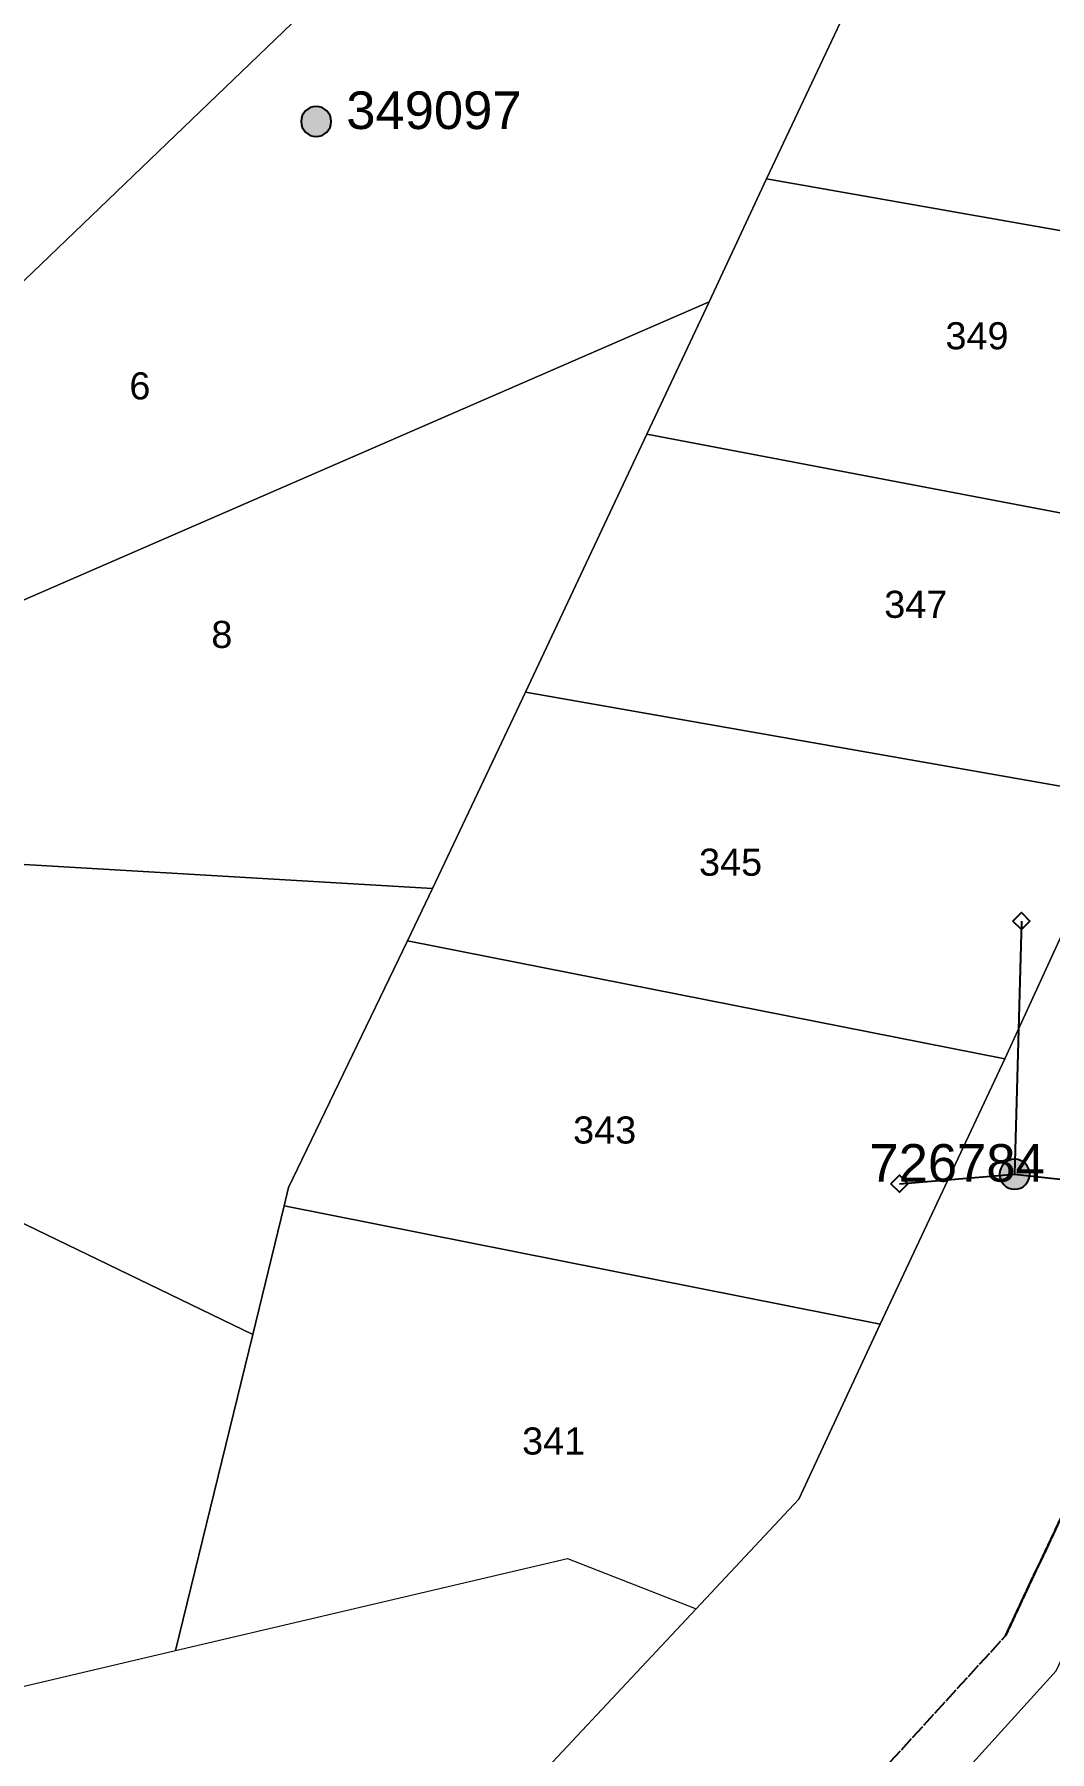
# Model space of a CAD drawing. Extents: x 316986 to 317993, y 6261353 to 6262146.
# Drawn here: x 317130.8 to 317198.3, y 6261481.3 to 6261595.4 of the extents above; entities that cross this region are included whole.
import ezdxf
from ezdxf.enums import TextEntityAlignment as Align

# ---------------------------------------------------------------- set-up
doc = ezdxf.new("R2010")
doc.units = 0
doc.linetypes.add('Cable Exist OH', pattern=[1, 1, 0])
doc.layers.get('0').update_dxf_attribs({"color": 6})
doc.layers.add('Cadastre Land Parcels_SP_EXT', color=9, linetype='Continuous', lineweight=5)
doc.layers.add('Cadastre Roads_SP_EXT', color=9, linetype='Continuous', lineweight=5)
for name, color, linetype in [('Mains_HV_EXT', 7, 'Continuous'), ('Mains_LV_EXT', 7, 'Continuous'), ('Mains_SL_EXT', 7, 'Continuous'), ('Services_SP_EXT', 7, 'Continuous'), ('SupportsOH_SP_TR_HV_LV_SL_EXT', 7, 'Continuous')]:
    doc.layers.add(name, color=color, linetype=linetype)
doc.styles.add('POLE_LABEL', font='arial.ttf')
doc.styles.get("Standard").update_dxf_attribs({"font": 'arial.ttf'})

# ---------------------------------------------------------------- blocks, each defined once
blk = doc.blocks.new('CCP_EXT')
at = {"flags": 9}
for tag, p in [('STATE', (0, -1.8)), ('LEGEND', (0, -1.4)), ('LIFE_SUPPORT', (0, -1.6)), ('NOTES', (0, -2))]:
    blk.add_attdef(tag, text='', height=0.2, dxfattribs=at).set_placement(p, align=Align.MIDDLE_LEFT)
blk.add_wipeout([(0, 0.57), (0.57, 0), (0, -0.57), (-0.57, 0)])
blk.add_lwpolyline([(-0.57, 0), (0, 0.57), (0.57, 0), (0, -0.57), (-0.57, 0)])
at = {"flags": 1}
blk.add_attdef('Z', (0, 0), '', height=0.2, dxfattribs=at)
at = {"flags": 9}
for tag, p in [('CCP_TYPE', (0, 0)), ('CONSTRUCTED_VOLTAGE', (0, -0.2)), ('OPERATING_VOLTAGE', (0, -0.6)), ('ORIENTATION', (0, -0.8)), ('OWNED_BY', (0, -1)), ('NO_PHASES', (0, -0.4)), ('USAGE', (0, -1.2))]:
    blk.add_attdef(tag, text='', height=0.2, dxfattribs=at).set_placement(p, align=Align.MIDDLE_LEFT)
blk = doc.blocks.new('POLE_EXT')
blk.add_hatch(color=256).paths.add_polyline_path([(-1, 0, 1), (1, 0, 1)])
blk.add_lwpolyline([(-1, 0, 1), (1, 0, 1)], format="xyb", close=True)
for tag, height, flags, p in [('pNumber', 2.5, 8, (-17.84, 2.07)), ('OWNED_BY', 0.2, 9, (1.35, -0.4)), ('SPECIAL_USE', 0.2, 9, (1.35, -0.8)), ('STATE', 0.2, 9, (1.35, -1)), ('PARENT', 0.2, 9, (1.35, -0.6)), ('USAGE', 0.2, 9, (1.35, -1.2)), ('cLV', 0.2, 9, (1.35, -1.4)), ('hDepth', 0.2, 9, (1.35, -1.6)), ('hDia', 0.2, 9, (1.35, -1.8)), ('cHV', 0.2, 9, (1.35, -2)), ('LBRACKET', 0.2, 9, (1.35, -2.2)), ('cLinedev', 0.2, 9, (1.35, -3.4)), ('LExisting', 0.2, 9, (1.35, -2.4)), ('LANTNUMBER', 0.2, 9, (1.35, -2.6)), ('LOther', 0.2, 9, (1.35, -2.8)), ('LRemove', 0.2, 9, (1.35, -3)), ('LEGEND', 0.2, 9, (1.35, -3.2)), ('pExisting', 0.2, 9, (1.35, -3.8)), ('pFooting', 0.2, 9, (1.35, -4.4)), ('pNew', 0.2, 9, (1.35, -4.6)), ('LOCATION', 0.2, 9, (1.35, -3.6)), ('PFNUMBER', 0.2, 9, (1.35, -4)), ('NEWPFNUMBER', 0.2, 9, (1.35, -4.2)), ('pRelocate', 0.2, 9, (1.35, -5)), ('pRemove', 0.2, 9, (1.35, -5.2)), ('pReplace', 0.2, 9, (1.35, -5.4)), ('pStay', 0.2, 9, (1.35, -5.6)), ('pType', 0.2, 9, (1.35, -5.8)), ('cspan', 0.2, 9, (1.35, -6)), ('STREETNAME', 0.2, 9, (1.35, -6.2)), ('SUBURB', 0.2, 9, (1.35, -6.4)), ('NOTES', 0.2, 9, (1.35, -6.6)), ('MAINTAINED_BY', 0.2, 9, (1.36, -6.81)), ('OPERATED_BY', 0.2, 9, (1.36, -7.01))]:
    blk.add_attdef(tag, text='', height=height, dxfattribs=dict(flags=flags)).set_placement(p, align=Align.MIDDLE_LEFT)
at = {"style": 'POLE_LABEL'}
for tag, height, flags, p in [('ASSET_NUM', 2.5, 8, (2, 2)), ('STRUCTURE_PLANT_NUMBER', 0.2, 9, (1.35, 0.03)), ('STREET_CODE', 0.2, 9, (1.35, -0.2))]:
    blk.add_attdef(tag, text='', height=height, dxfattribs=dict(at, flags=flags)).set_placement(p, align=Align.MIDDLE_LEFT)
at = {"flags": 1}
blk.add_attdef('Z', (1.35, -7.33), '', height=0.2, dxfattribs=at)

msp = doc.modelspace()

# ---------------------------------------------------------------- linework, layer by layer
at = {"layer": 'Cadastre Land Parcels_SP_EXT', "linetype": 'Continuous'}
for points in [[(317135.29, 6261606.19), (317118.32, 6261609.4), (317116.63, 6261603.06), (317109.44, 6261576.61), (317110.64, 6261576.11), (317111.8, 6261575.57), (317112.93, 6261574.95), (317114.02, 6261574.27), (317115.07, 6261573.53), (317116.08, 6261572.73), (317117.04, 6261571.87), (317117.94, 6261570.96), (317118.8, 6261570), (317119.58, 6261568.99), (317154.6, 6261602.58), (317151.96, 6261603.13), (317135.29, 6261606.19)], [(317168.42, 6261600.04), (317154.6, 6261602.58), (317119.58, 6261568.99), (317120.34, 6261567.87), (317121.02, 6261566.71), (317121.63, 6261565.52), (317122.16, 6261564.28), (317122.62, 6261563.02), (317122.99, 6261561.73), (317123.29, 6261560.42), (317123.51, 6261559.09), (317123.64, 6261557.75), (317123.7, 6261556.41), (317123.68, 6261555.07), (317175.66, 6261577.66), (317179.48, 6261585.83), (317184.75, 6261597), (317168.42, 6261600.04)], [(317227.11, 6261595.57), (317187.46, 6261602.78), (317184.75, 6261597), (317179.48, 6261585.83), (317219.22, 6261578.83), (317227.11, 6261595.57)], [(317219.22, 6261578.83), (317179.48, 6261585.83), (317175.66, 6261577.66), (317171.51, 6261568.87), (317210.97, 6261561.36), (317219.22, 6261578.83)], [(317163.45, 6261551.71), (317171.51, 6261568.87), (317175.66, 6261577.66), (317123.68, 6261555.07), (317123.64, 6261554.05), (317123.53, 6261553.05), (317123.32, 6261552.06), (317121.07, 6261540.79), (317157.27, 6261538.67), (317163.45, 6261551.71)], [(317210.97, 6261561.36), (317171.51, 6261568.87), (317163.45, 6261551.71), (317203.29, 6261544.71), (317210.97, 6261561.36)], [(317203.29, 6261544.71), (317163.45, 6261551.71), (317157.27, 6261538.67), (317155.62, 6261535.19), (317195.31, 6261527.35), (317203.29, 6261544.71)], [(317157.27, 6261538.67), (317121.07, 6261540.79), (317120.87, 6261539.41), (317120.75, 6261538.02), (317120.71, 6261536.62), (317120.76, 6261535.23), (317120.9, 6261533.84), (317121.11, 6261532.46), (317121.42, 6261531.09), (317121.81, 6261529.75), (317122.28, 6261528.44), (317122.46, 6261527.45), (317122.55, 6261526.46), (317122.55, 6261525.45), (317122.47, 6261524.45), (317122.3, 6261523.47), (317122.05, 6261522.49), (317121.72, 6261521.55), (317121.31, 6261520.64), (317145.33, 6261509.03), (317147.42, 6261517.57), (317147.71, 6261518.79), (317155.62, 6261535.19), (317157.27, 6261538.67)], [(317195.31, 6261527.35), (317155.62, 6261535.19), (317147.71, 6261518.79), (317147.42, 6261517.57), (317187.04, 6261509.71), (317195.31, 6261527.35)], [(317121.26, 6261483.58), (317140.18, 6261488.02), (317145.33, 6261509.03), (317121.31, 6261520.64), (317120.81, 6261519.74), (317120.23, 6261518.89), (317119.57, 6261518.09), (317118.85, 6261517.36), (317118.07, 6261516.69), (317117.24, 6261516.09), (317116.35, 6261515.57), (317121.26, 6261483.58)], [(317140.18, 6261488.02), (317166.24, 6261494.13), (317174.8, 6261490.79), (317181.63, 6261498.08), (317187.04, 6261509.71), (317147.42, 6261517.57), (317145.33, 6261509.03), (317140.18, 6261488.02)]]:
    msp.add_lwpolyline(points, close=True, dxfattribs=at)
at = {"layer": 'Cadastre Roads_SP_EXT', "linetype": 'Continuous'}
msp.add_lwpolyline([(317130.23, 6261411.86), (317140.01, 6261422.44), (317161.77, 6261445.98), (317177.96, 6261463.8), (317192.32, 6261479.61), (317198.72, 6261486.67), (317217.39, 6261526.39), (317230.36, 6261553.98), (317237.67, 6261569.55), (317237.67, 6261569.55), (317229.73, 6261573.54), (317219.22, 6261578.83), (317210.97, 6261561.36), (317203.29, 6261544.71), (317195.31, 6261527.35), (317187.04, 6261509.71), (317181.63, 6261498.08), (317174.8, 6261490.79), (317150.41, 6261464.76), (317132.68, 6261445.84), (317115.88, 6261427.91)], dxfattribs=at)
at = {"layer": 'Mains_LV_EXT', "linetype": 'Cable Exist OH'}
msp.add_lwpolyline([(317209.11, 6261518.25), (317195.36, 6261489)], dxfattribs=at)
at = {"layer": 'Mains_SL_EXT', "linetype": 'Cable Exist OH'}
msp.add_lwpolyline([(317209.11, 6261518.25), (317195.36, 6261489)], dxfattribs=at)
at = {"layer": 'Services_SP_EXT'}
msp.add_lwpolyline([(317195.97, 6261519.68), (317209.11, 6261518.25)], dxfattribs=at)

# ---------------------------------------------------------------- block references
at = {"layer": 'SupportsOH_SP_TR_HV_LV_SL_EXT'}
ref = msp.add_blockref('POLE_EXT', (317149.54, 6261589.65), dxfattribs=at)
ref.add_attrib('ASSET_NUM', '349097', dxfattribs={"layer": '0', "height": 2.5, "style": 'POLE_LABEL'}).set_placement((317151.54, 6261590.4), align=Align.MIDDLE_LEFT)

# ---------------------------------------------------------------- texts
at = {"layer": 'Cadastre Land Parcels_SP_EXT'}
for s, p in [('349', (317191.37, 6261574.51)), ('6', (317137.12, 6261571.18)), ('347', (317187.3, 6261556.66)), ('8', (317142.57, 6261554.66)), ('345', (317174.99, 6261539.52)), ('343', (317166.62, 6261521.72)), ('341', (317163.23, 6261501.05))]:
    msp.add_text(s, height=1.8, dxfattribs=at).set_placement(p)

# ---------------------------------------------------------------- next in the draw order: block references
at = {"layer": 'Services_SP_EXT'}
for p in [(317196.42, 6261536.51), (317188.31, 6261519.05)]:
    msp.add_blockref('CCP_EXT', p, dxfattribs=at)

# ---------------------------------------------------------------- next in the draw order: linework, layer by layer
at = {"layer": 'Mains_HV_EXT', "linetype": 'Cable Exist OH'}
msp.add_lwpolyline([(317079.49, 6261352.58), (317105.08, 6261387.62), (317135.74, 6261423.79), (317195.36, 6261489), (317221.85, 6261545.33)], dxfattribs=at)
at = {"layer": 'Services_SP_EXT'}
for points in [[(317196.42, 6261536.51), (317195.97, 6261519.68)], [(317188.31, 6261519.05), (317195.97, 6261519.68)]]:
    msp.add_lwpolyline(points, dxfattribs=at)

# ---------------------------------------------------------------- next in the draw order: block references
at = {"layer": 'SupportsOH_SP_TR_HV_LV_SL_EXT'}
ref = msp.add_blockref('POLE_EXT', (317195.97, 6261519.68), dxfattribs=at)
ref.add_attrib('ASSET_NUM', '726784', dxfattribs={"layer": '0', "height": 2.5, "rotation": 359.9793, "style": 'POLE_LABEL'}).set_placement((317197.97, 6261520.43), align=Align.MIDDLE_RIGHT)

doc.saveas('drawing.dxf')
